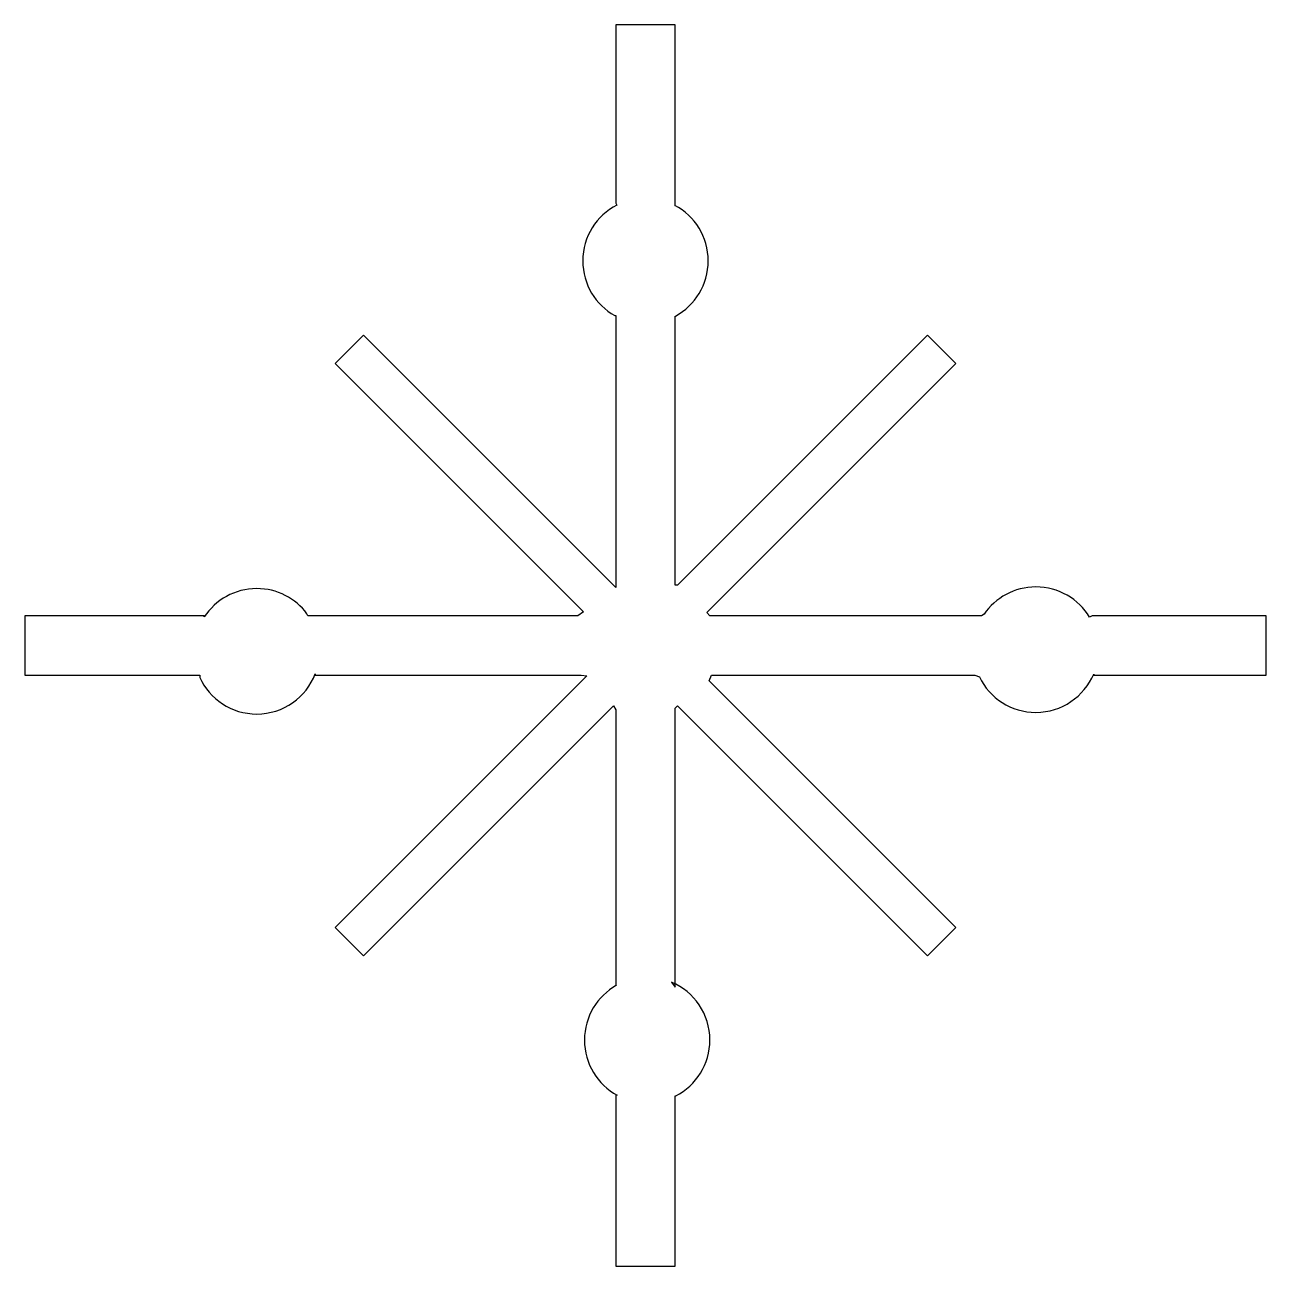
# Model space of a CAD drawing. Header units: centimetres. Extents: x -8.5 to 8.5, y -8.5 to 8.5.
import ezdxf

# ---------------------------------------------------------------- set-up
doc = ezdxf.new("R2010")
doc.units = ezdxf.units.CM
doc.header["$MEASUREMENT"] = 0
doc.layers.add('Camada 1', color=7, linetype='Continuous')

msp = doc.modelspace()

# ---------------------------------------------------------------- linework, layer by layer
at = {"layer": 'Camada 1'}
msp.add_open_spline([(0.40611, -6.15543), (0.40611, -6.15543), (0.40611, -8.4839), (0.40611, -8.4839), (0.40611, -8.4839), (0.40611, -8.4839), (-0.40611, -8.48389), (-0.40611, -8.48389), (-0.40611, -8.48389), (-0.40611, -8.48389), (-0.40611, -6.1463), (-0.40611, -6.1463), (-0.40611, -6.1463), (-0.40611, -6.1463), (-0.38727, -6.1463), (-0.38727, -6.1463), (-0.38727, -6.1463), (-0.65394, -6.00088), (-0.83487, -5.71797), (-0.83487, -5.39285), (-0.83487, -5.39285), (-0.83487, -5.0717), (-0.65823, -4.79169), (-0.39685, -4.64482), (-0.39685, -4.64482), (-0.39685, -4.64482), (-0.40611, -4.64481), (-0.40611, -4.64481), (-0.40611, -4.64481), (-0.40611, -4.64481), (-0.40611, -0.88003), (-0.40611, -0.88003), (-0.40611, -0.88003), (-0.40611, -0.88003), (-0.43778, -0.82531), (-0.43778, -0.82531), (-0.43778, -0.82531), (-0.43778, -0.82531), (-3.85358, -4.24103), (-3.85358, -4.24103), (-3.85358, -4.24103), (-3.85358, -4.24103), (-4.24109, -3.85352), (-4.24109, -3.85352), (-4.24109, -3.85352), (-4.24109, -3.85352), (-0.80275, -0.41518), (-0.80275, -0.41518), (-0.80275, -0.41518), (-0.80275, -0.41518), (-0.88001, -0.40618), (-0.88001, -0.40618), (-0.88001, -0.40618), (-0.88001, -0.40618), (-4.51337, -0.40619), (-4.51337, -0.40619), (-4.51337, -0.40619), (-4.51337, -0.40619), (-4.51337, -0.38754), (-4.51337, -0.38754), (-4.51337, -0.38754), (-4.63725, -0.70882), (-4.94887, -0.9366), (-5.31371, -0.9366), (-5.31371, -0.9366), (-5.6601, -0.9366), (-5.9585, -0.73115), (-6.09381, -0.43553), (-6.09381, -0.43553), (-6.09381, -0.43553), (-6.09386, -0.40619), (-6.09386, -0.40619), (-6.09386, -0.40619), (-6.09386, -0.40619), (-8.48392, -0.40619), (-8.48392, -0.40619), (-8.48392, -0.40619), (-8.48392, -0.40619), (-8.48392, 0.40611), (-8.48392, 0.40611), (-8.48392, 0.40611), (-8.48392, 0.40611), (-6.03192, 0.40611), (-6.03192, 0.40611), (-6.03192, 0.40611), (-6.03192, 0.40611), (-6.03192, 0.38957), (-6.03192, 0.38957), (-6.03192, 0.38957), (-5.87881, 0.62373), (-5.61433, 0.7784), (-5.31368, 0.7784), (-5.31368, 0.7784), (-5.03293, 0.7784), (-4.78372, 0.64354), (-4.62732, 0.43505), (-4.62732, 0.43505), (-4.62732, 0.43505), (-4.6143, 0.4061), (-4.6143, 0.4061), (-4.6143, 0.4061), (-4.6143, 0.4061), (-0.92517, 0.40611), (-0.92517, 0.40611), (-0.92517, 0.40611), (-0.92517, 0.40611), (-0.84889, 0.46125), (-0.84889, 0.46125), (-0.84889, 0.46125), (-0.84889, 0.46125), (-4.24109, 3.85355), (-4.24109, 3.85355), (-4.24109, 3.85355), (-4.24109, 3.85355), (-3.85358, 4.24106), (-3.85358, 4.24106), (-3.85358, 4.24106), (-3.85358, 4.24106), (-0.40471, 0.79227), (-0.40471, 0.79227), (-0.40471, 0.79227), (-0.40471, 0.79227), (-0.40609, 0.90252), (-0.40609, 0.90252), (-0.40609, 0.90252), (-0.40609, 0.90252), (-0.40608, 4.50892), (-0.40608, 4.50892), (-0.40608, 4.50892), (-0.40608, 4.50892), (-0.41897, 4.50892), (-0.41897, 4.50892), (-0.41897, 4.50892), (-0.68067, 4.65566), (-0.85752, 4.93583), (-0.85752, 5.25721), (-0.85752, 5.25721), (-0.85752, 5.58932), (-0.66879, 5.87726), (-0.39275, 6.01979), (-0.39275, 6.01979), (-0.39275, 6.01979), (-0.40609, 6.04702), (-0.40609, 6.04702), (-0.40609, 6.04702), (-0.40609, 6.04702), (-0.40608, 8.48389), (-0.40608, 8.48389), (-0.40608, 8.48389), (-0.40608, 8.48389), (0.40614, 8.48389), (0.40614, 8.48389), (0.40614, 8.48389), (0.40614, 8.48389), (0.40614, 6.0149), (0.40614, 6.0149), (0.40614, 6.0149), (0.40614, 6.0149), (0.4019, 6.01491), (0.4019, 6.01491), (0.4019, 6.01491), (0.67291, 5.87095), (0.85751, 5.58562), (0.85751, 5.25722), (0.85751, 5.25722), (0.85751, 4.9321), (0.67664, 4.64918), (0.40983, 4.50374), (0.40983, 4.50374), (0.40983, 4.50374), (0.40614, 4.50374), (0.40614, 4.50374), (0.40614, 4.50374), (0.40614, 4.50374), (0.40614, 0.82545), (0.40614, 0.82545), (0.40614, 0.82545), (0.40614, 0.82545), (0.43786, 0.82545), (0.43786, 0.82545), (0.43786, 0.82545), (0.43786, 0.82545), (3.8536, 4.24106), (3.8536, 4.24106), (3.8536, 4.24106), (3.8536, 4.24106), (4.24098, 3.85355), (4.24098, 3.85355), (4.24098, 3.85355), (4.24098, 3.85355), (0.83672, 0.44932), (0.83672, 0.44932), (0.83672, 0.44932), (0.83672, 0.44932), (0.87995, 0.40609), (0.87995, 0.40609), (0.87995, 0.40609), (0.87995, 0.40609), (4.59184, 0.40608), (4.59184, 0.40608), (4.59184, 0.40608), (4.59184, 0.40608), (4.62756, 0.42619), (4.62756, 0.42619), (4.62756, 0.42619), (4.78197, 0.65254), (5.0419, 0.801), (5.33646, 0.801), (5.33646, 0.801), (5.64769, 0.801), (5.92016, 0.63508), (6.07047, 0.38706), (6.07047, 0.38706), (6.07047, 0.38706), (6.10352, 0.40608), (6.10352, 0.40608), (6.10352, 0.40608), (6.10352, 0.40608), (8.48394, 0.40608), (8.48394, 0.40608), (8.48394, 0.40608), (8.48394, 0.40608), (8.48394, -0.40622), (8.48394, -0.40622), (8.48394, -0.40622), (8.48394, -0.40622), (6.126, -0.40621), (6.126, -0.40621), (6.126, -0.40621), (6.126, -0.40621), (6.12656, -0.39023), (6.12656, -0.39023), (6.12656, -0.39023), (5.99646, -0.69802), (5.69161, -0.91403), (5.33649, -0.91403), (5.33649, -0.91403), (4.99698, -0.91403), (4.70361, -0.71678), (4.56465, -0.43056), (4.56465, -0.43056), (4.56465, -0.43056), (4.50144, -0.40624), (4.50144, -0.40624), (4.50144, -0.40624), (4.50144, -0.40624), (0.90241, -0.40624), (0.90241, -0.40624), (0.90241, -0.40624), (0.90241, -0.40624), (0.87042, -0.48305), (0.87042, -0.48305), (0.87042, -0.48305), (0.87042, -0.48305), (4.24095, -3.85344), (4.24095, -3.85344), (4.24095, -3.85344), (4.24095, -3.85344), (3.85344, -4.24105), (3.85344, -4.24105), (3.85344, -4.24105), (3.85344, -4.24105), (0.43786, -0.82531), (0.43786, -0.82531), (0.43786, -0.82531), (0.43786, -0.82531), (0.40614, -0.85743), (0.40614, -0.85743), (0.40614, -0.85743), (0.40614, -0.85743), (0.40614, -4.67074), (0.40614, -4.67074), (0.40614, -4.67074), (0.40614, -4.67074), (0.35642, -4.60266), (0.35642, -4.60266), (0.35642, -4.60266), (0.66421, -4.73289), (0.88024, -5.03761), (0.88024, -5.39286), (0.88024, -5.39286), (0.88024, -5.72497), (0.69143, -6.01291), (0.41539, -6.15542), (0.41539, -6.15542), (0.41539, -6.15542), (0.40611, -6.15543), (0.40611, -6.15543)], degree=3, knots=[0, 0, 0, 0, 0.01369863, 0.01369863, 0.01369863, 0.01369863, 0.02739726, 0.02739726, 0.02739726, 0.02739726, 0.04109589, 0.04109589, 0.04109589, 0.04109589, 0.05479452, 0.05479452, 0.05479452, 0.05479452, 0.06849315, 0.06849315, 0.06849315, 0.06849315, 0.08219178, 0.08219178, 0.08219178, 0.08219178, 0.09589041, 0.09589041, 0.09589041, 0.09589041, 0.10958904, 0.10958904, 0.10958904, 0.10958904, 0.12328767, 0.12328767, 0.12328767, 0.12328767, 0.1369863, 0.1369863, 0.1369863, 0.1369863, 0.15068493, 0.15068493, 0.15068493, 0.15068493, 0.16438356, 0.16438356, 0.16438356, 0.16438356, 0.17808219, 0.17808219, 0.17808219, 0.17808219, 0.19178082, 0.19178082, 0.19178082, 0.19178082, 0.20547945, 0.20547945, 0.20547945, 0.20547945, 0.21917808, 0.21917808, 0.21917808, 0.21917808, 0.23287671, 0.23287671, 0.23287671, 0.23287671, 0.24657534, 0.24657534, 0.24657534, 0.24657534, 0.26027397, 0.26027397, 0.26027397, 0.26027397, 0.2739726, 0.2739726, 0.2739726, 0.2739726, 0.28767123, 0.28767123, 0.28767123, 0.28767123, 0.30136986, 0.30136986, 0.30136986, 0.30136986, 0.31506849, 0.31506849, 0.31506849, 0.31506849, 0.32876712, 0.32876712, 0.32876712, 0.32876712, 0.34246575, 0.34246575, 0.34246575, 0.34246575, 0.35616438, 0.35616438, 0.35616438, 0.35616438, 0.36986301, 0.36986301, 0.36986301, 0.36986301, 0.38356164, 0.38356164, 0.38356164, 0.38356164, 0.39726027, 0.39726027, 0.39726027, 0.39726027, 0.4109589, 0.4109589, 0.4109589, 0.4109589, 0.42465753, 0.42465753, 0.42465753, 0.42465753, 0.43835616, 0.43835616, 0.43835616, 0.43835616, 0.45205479, 0.45205479, 0.45205479, 0.45205479, 0.46575342, 0.46575342, 0.46575342, 0.46575342, 0.47945205, 0.47945205, 0.47945205, 0.47945205, 0.49315068, 0.49315068, 0.49315068, 0.49315068, 0.50684932, 0.50684932, 0.50684932, 0.50684932, 0.52054795, 0.52054795, 0.52054795, 0.52054795, 0.53424658, 0.53424658, 0.53424658, 0.53424658, 0.54794521, 0.54794521, 0.54794521, 0.54794521, 0.56164384, 0.56164384, 0.56164384, 0.56164384, 0.57534247, 0.57534247, 0.57534247, 0.57534247, 0.5890411, 0.5890411, 0.5890411, 0.5890411, 0.60273973, 0.60273973, 0.60273973, 0.60273973, 0.61643836, 0.61643836, 0.61643836, 0.61643836, 0.63013699, 0.63013699, 0.63013699, 0.63013699, 0.64383562, 0.64383562, 0.64383562, 0.64383562, 0.65753425, 0.65753425, 0.65753425, 0.65753425, 0.67123288, 0.67123288, 0.67123288, 0.67123288, 0.68493151, 0.68493151, 0.68493151, 0.68493151, 0.69863014, 0.69863014, 0.69863014, 0.69863014, 0.71232877, 0.71232877, 0.71232877, 0.71232877, 0.7260274, 0.7260274, 0.7260274, 0.7260274, 0.73972603, 0.73972603, 0.73972603, 0.73972603, 0.75342466, 0.75342466, 0.75342466, 0.75342466, 0.76712329, 0.76712329, 0.76712329, 0.76712329, 0.78082192, 0.78082192, 0.78082192, 0.78082192, 0.79452055, 0.79452055, 0.79452055, 0.79452055, 0.80821918, 0.80821918, 0.80821918, 0.80821918, 0.82191781, 0.82191781, 0.82191781, 0.82191781, 0.83561644, 0.83561644, 0.83561644, 0.83561644, 0.84931507, 0.84931507, 0.84931507, 0.84931507, 0.8630137, 0.8630137, 0.8630137, 0.8630137, 0.87671233, 0.87671233, 0.87671233, 0.87671233, 0.89041096, 0.89041096, 0.89041096, 0.89041096, 0.90410959, 0.90410959, 0.90410959, 0.90410959, 0.91780822, 0.91780822, 0.91780822, 0.91780822, 0.93150685, 0.93150685, 0.93150685, 0.93150685, 0.94520548, 0.94520548, 0.94520548, 0.94520548, 0.95890411, 0.95890411, 0.95890411, 0.95890411, 0.97260274, 0.97260274, 0.97260274, 0.97260274, 1, 1, 1, 1], dxfattribs=at)

doc.saveas('drawing.dxf')
